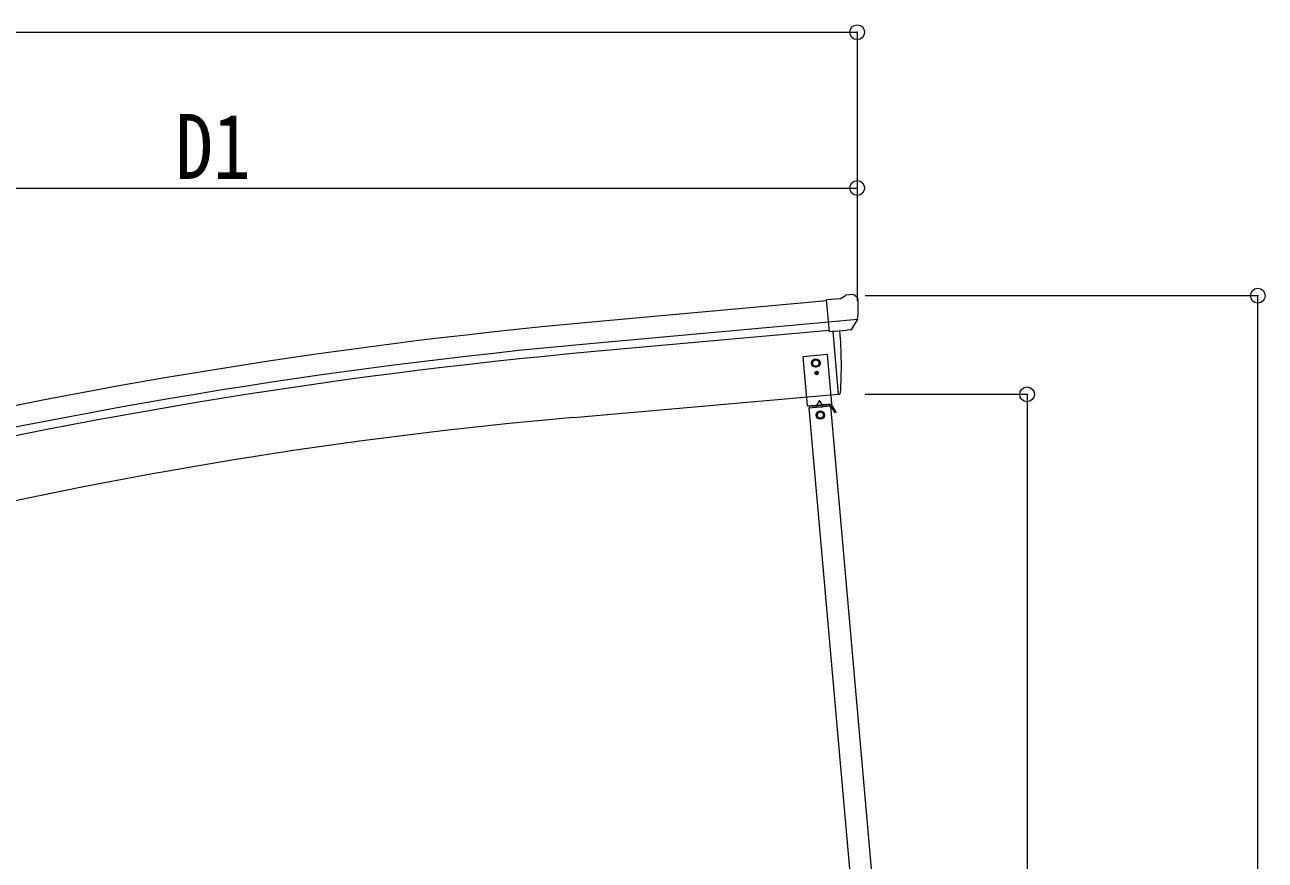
# Model space of a CAD drawing. Units: millimetres at full size, sheet at 1:30; details may follow other scales. Extents: x -8385 to 8479, y -5853 to 5787.
# Drawn here: x -5848 to -3327, y 969 to 2666 of the extents above; entities that cross this region are included whole.
import ezdxf
from ezdxf.enums import TextEntityAlignment as Align

# ---------------------------------------------------------------- set-up
doc = ezdxf.new("R2010")
doc.units = ezdxf.units.MM
doc.header["$LTSCALE"] = 30
doc.header["$PDMODE"] = 32
doc.header["$PDSIZE"] = 30
for name, color, linetype, lineweight in [('0-1_本体', 4, 'Continuous', 9), ('0-2_部品', 7, 'Continuous', 9), ('0-3_ELV2', 4, 'Continuous', 9), ('0-A_寸法', 6, 'Continuous', 9)]:
    doc.layers.add(name, color=color, linetype=linetype, lineweight=lineweight)
doc.styles.add('ＭＳ ゴシック', font='')
doc.styles.get('ＭＳ ゴシック').set_extended_font_data('MS Gothic')

msp = doc.modelspace()

# ---------------------------------------------------------------- linework, layer by layer
at = {"layer": '0-1_本体'}
for p, q in [((-4218.24, 2105.48), (-4695.75, 2062.28)), ((-4214.48, 2062.49), (-4691.86, 2019.29)), ((-4213.01, 2045.71), (-4690.35, 2002.53)), ((-4205.77, 2043.33), (-4194.61, 1915.72)), ((-4732.56, 1868.66), (-4194.61, 1915.72))]:
    msp.add_line(p, q, dxfattribs=at)
for centre, radius, start, end in [((-3699.63, -8947.73), 11054.98, 95.16866, 103.66973), ((-3699.63, -8947.73), 11011.82, 95.16974, 103.66973), ((-3699.63, -8947.73), 10994.98, 95.16974, 103.66973), ((-3909.57, -7538.12), 9442.71, 95.00001, 103.5)]:
    msp.add_arc(centre, radius, start, end, dxfattribs=at)
at = {"layer": '0-2_部品'}
for p, q in [((-4165.24, 2118.28), (-4178.9, 2117.09)), ((-4191.86, 2109.93), (-4218.43, 2107.6)), ((-4212.77, 2042.94), (-4218.43, 2107.6)), ((-4191.86, 2109.93), (-4180.14, 2116.69)), ((-4156.1, 2112.53), (-4161.59, 2117.13)), ((-4155.04, 2110.49), (-4154.92, 2109.15)), ((-4155.56, 2067.64), (-4214.48, 2062.49)), ((-4202.81, 2043.81), (-4212.77, 2042.94)), ((-4205.79, 2043.55), (-4194.63, 1915.95)), ((-4169.2, 2046.75), (-4176.91, 2046.08)), ((-4166.81, 2048.15), (-4155.88, 2067.09)), ((-4194.63, 1915.95), (-4192.57, 1916.2))]:
    msp.add_line(p, q, dxfattribs=at)
for points in [[(-4155.49, 2068.27), (-4155.78, 2067.29), (-4155.88, 2067.09)], [(-4202.81, 2043.81), (-4202.53, 2043.75), (-4177.16, 2045.97), (-4176.91, 2046.08)]]:
    msp.add_lwpolyline(points, dxfattribs=at)
msp.add_circle((-4240.32, 1979.21), 6.5, dxfattribs=at)
for centre, radius, start, end in [((-4164.8, 2113.3), 5, 50.00648, 94.99352), ((-4178.64, 2114.1), 3, 95, 120), ((-4356.55, 2091.51), 202.4, 353.4085, 5), ((-5088.4, 1971.76), 900, 356.63919, 4.64986), ((-4192.94, 1919.18), 3, 277, 356.63919)]:
    msp.add_arc(centre, radius, start, end, dxfattribs=at)
for centre, major_axis, ratio, start_param, end_param in [((-4150.71, 2114.53), (-15.35, 3.44), 0.101033, 5.9751426, 5.9753737), ((-4158.03, 2110.23), (2.71, -1.31), 0.997474, 0.5366567, 1.3225652), ((-4169.47, 2049.75), (1.62, -2.54), 0.997631, 5.8041905, 5.8929484), ((-4169.54, 2049.86), (-3.5, 2.17), 0.650902, 2.1145521, 2.1873627), ((-4169.41, 2049.66), (1.62, -2.54), 0.997631, 5.965759, 6.7621801)]:
    msp.add_ellipse(centre, major_axis=major_axis, ratio=ratio, start_param=start_param, end_param=end_param, dxfattribs=at)
at = {"layer": '0-3_ELV2'}
for p, q in [((-4239.8, 1959.72), (-4240.62, 1959.73)), ((-4237.35, 1958.85), (-4236.53, 1958.84)), ((-4210.56, 1891.47), (-4254.39, 1887.63)), ((-4209.64, 1894.56), (-4253.16, 1890.75)), ((-4252.9, 1887.76), (-4253.16, 1890.75)), ((-4238.45, 1889.03), (-4238.71, 1892.02)), ((-4233.65, 1902.96), (-4237.78, 1894.11)), ((-4233.65, 1902.96), (-4228.04, 1894.96)), ((-4226.5, 1890.07), (-4226.76, 1893.06)), ((-4212.05, 1891.34), (-4212.31, 1894.33)), ((-4212.1, 1891.84), (-4209.42, 1892.07)), ((-4210.53, 1891.48), (-4070.65, 298.35)), ((-4198.94, 1879.49), (-4206.78, 1893.07)), ((-4254.36, 1887.63), (-4114.48, 294.5)), ((-4238.49, 1889.53), (-4226.54, 1890.57)), ((-4203.61, 1882.57), (-4201.44, 1883.82))]:
    msp.add_line(p, q, dxfattribs=at)
for points in [[(-4208.01, 1896.71), (-4216.72, 1996.33), (-4266.53, 1991.97), (-4257.81, 1892.35)], [(-4240.32, 1986.71), (-4246.82, 1982.96), (-4246.82, 1975.46), (-4240.32, 1971.7), (-4233.82, 1975.46), (-4233.82, 1982.96)], [(-4217.79, 1893.85), (-4247.68, 1891.23), (-4247.85, 1893.22), (-4217.97, 1895.84)], [(-4231.08, 1881.12), (-4237.58, 1877.36), (-4237.58, 1869.86), (-4231.08, 1866.11), (-4224.58, 1869.86), (-4224.58, 1877.36)]]:
    msp.add_lwpolyline(points, close=True, dxfattribs=at)
for points in [[(-4240.62, 1959.73), (-4240.63, 1958.91), (-4239.81, 1958.9)], [(-4239.01, 1958.06), (-4239.02, 1957.24), (-4238.2, 1957.23), (-4238.19, 1958.05)], [(-4238.14, 1960.51), (-4238.13, 1961.33), (-4238.95, 1961.34), (-4238.96, 1960.52)], [(-4236.53, 1958.84), (-4236.52, 1959.66), (-4237.34, 1959.67)], [(-4198.94, 1879.49), (-4201.11, 1878.24), (-4208.95, 1891.82)]]:
    msp.add_lwpolyline(points, dxfattribs=at)
for centre, radius in [((-4240.32, 1979.21), 8.5), ((-4240.32, 1979.21), 7.7), ((-4238.57, 1959.28), 3.75), ((-4231.08, 1873.61), 8.5), ((-4231.08, 1873.61), 7.7), ((-4231.08, 1873.61), 6.5)]:
    msp.add_circle(centre, radius, dxfattribs=at)
for centre, radius, start, end in [((-4239.83, 1958.08), 0.82, 359, 89), ((-4239.78, 1960.54), 0.82, 269, 359), ((-4237.37, 1958.03), 0.82, 89, 179), ((-4237.32, 1960.49), 0.82, 179, 269), ((-4209.38, 1891.57), 3, 30, 95), ((-4209.38, 1891.57), 0.5, 30, 95)]:
    msp.add_arc(centre, radius, start, end, dxfattribs=at)
at = {"layer": '0-A_寸法'}
for p, q in [((-6855.35, 2651.44), (-4156.35, 2651.44)), ((-4156.35, 2651.44), (-4156.35, 2334.82)), ((-6777.35, 2334.82), (-4156.35, 2334.82)), ((-4156.35, 2334.82), (-4156.35, 2105.81)), ((-3342.01, 2116.08), (-4139.85, 2116.08)), ((-3342.01, -696.92), (-3342.01, 2116.08)), ((-3811.02, 1915.68), (-4139.85, 1915.68)), ((-3811.02, 1915.68), (-3811.02, -696.92))]:
    msp.add_line(p, q, dxfattribs=at)
for p in [(-4156.35, 2651.44), (-4156.35, 2334.82), (-3342.01, 2116.08), (-3811.02, 1915.68)]:
    msp.add_point(p, dxfattribs=at)

# ---------------------------------------------------------------- texts
at = {"layer": '0-A_寸法', "color": 7, "style": 'ＭＳ ゴシック', "width": 0.85}
msp.add_text('D1', height=132, dxfattribs=at).set_placement((-5541.85, 2313.82), align=Align.BOTTOM_LEFT)

doc.saveas('drawing.dxf')
